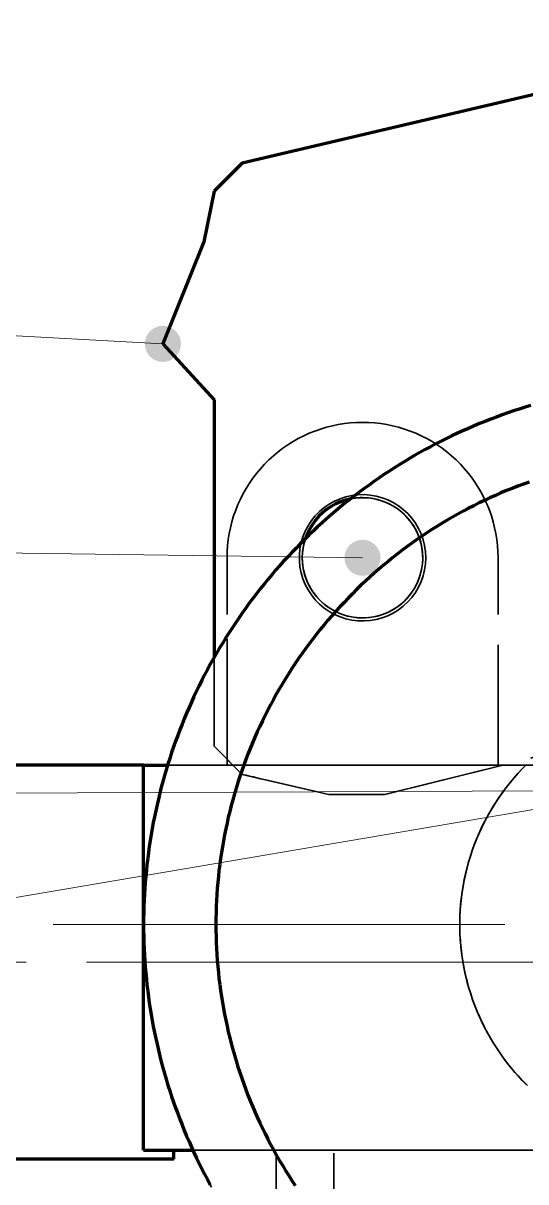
# Model space of a CAD drawing. Header units: millimetres. Extents: x 0 to 2382, y 0 to 420.
# Drawn here: x 948.92 to 965.61, y 307.2 to 345.7 of the extents above; entities that cross this region are included whole.
import ezdxf

# ---------------------------------------------------------------- set-up
doc = ezdxf.new("R2010")
doc.units = ezdxf.units.MM
doc.linetypes.add('IRAM-E-TRAZOS', pattern=[5, 4, -1])
doc.linetypes.add('IRAM-F-TRAZO-PUNTO', pattern=[20, 15, -2, 1, -2])
for name, color, linetype, lineweight in [('01-VISIBLE', 7, 'CONTINUOUS', 70), ('02-OCULTA', 4, 'IRAM-E-TRAZOS', 35), ('03-EJE', 1, 'IRAM-F-TRAZO-PUNTO', 18), ('08-FINA', 5, 'CONTINUOUS', 18)]:
    doc.layers.add(name, color=color, linetype=linetype, lineweight=lineweight)

msp = doc.modelspace()

# ---------------------------------------------------------------- hatches: boundary and pattern name
at = {"layer": '08-FINA'}
h = msp.add_hatch(color=7, dxfattribs=at)
h.dxf.hatch_style = 1
edge = h.paths.add_edge_path()
edge.add_arc((953.557, 335.045), 0.6, 0, 360)
h = msp.add_hatch(color=7, dxfattribs=at)
h.dxf.hatch_style = 1
edge = h.paths.add_edge_path()
edge.add_arc((960.187, 327.935), 0.6, 0, 360)

# ---------------------------------------------------------------- linework, layer by layer
at = {"layer": '01-VISIBLE'}
for points in [[(969.897, 344.275), (956.187, 341.055)], [(956.187, 341.055), (955.257, 340.125)], [(955.257, 340.125), (954.917, 338.435)], [(954.917, 338.435), (953.557, 335.045)], [(953.557, 335.045), (955.257, 333.185)], [(955.257, 333.185), (955.257, 324.62)], [(965.776, 332.995), (965.584, 332.937), (965.393, 332.876), (965.202, 332.814), (965.012, 332.749), (964.823, 332.682), (964.635, 332.613), (964.447, 332.542), (964.261, 332.469), (964.075, 332.394), (963.89, 332.317), (963.705, 332.237), (963.522, 332.156), (963.34, 332.073), (963.158, 331.987), (962.978, 331.9), (962.798, 331.81), (962.62, 331.719), (962.443, 331.625), (962.266, 331.53), (962.091, 331.433), (961.917, 331.333), (961.744, 331.232), (961.572, 331.129), (961.401, 331.024), (961.231, 330.917), (961.063, 330.808), (960.896, 330.698), (960.73, 330.585), (960.565, 330.471), (960.402, 330.354), (960.239, 330.236), (960.079, 330.116), (959.919, 329.995), (959.761, 329.871), (959.604, 329.746), (959.449, 329.619), (959.295, 329.491), (959.143, 329.36), (958.992, 329.228), (958.843, 329.095), (958.695, 328.959), (958.548, 328.822), (958.403, 328.684), (958.26, 328.544), (958.118, 328.402), (957.978, 328.258), (957.839, 328.114), (957.702, 327.967), (957.567, 327.819), (957.433, 327.67), (957.301, 327.519), (957.171, 327.366), (957.042, 327.212), (956.915, 327.057), (956.79, 326.9), (956.667, 326.742), (956.545, 326.583), (956.425, 326.422), (956.307, 326.26), (956.191, 326.097), (956.077, 325.932), (955.964, 325.766), (955.853, 325.599), (955.745, 325.43), (955.638, 325.261), (955.533, 325.09), (955.429, 324.918), (955.328, 324.745), (955.229, 324.571), (955.132, 324.395), (955.036, 324.219), (954.943, 324.042), (954.851, 323.863), (954.762, 323.684), (954.674, 323.503), (954.589, 323.322), (954.506, 323.139), (954.424, 322.956), (954.345, 322.772), (954.268, 322.587), (954.193, 322.401), (954.119, 322.214), (954.048, 322.027), (953.979, 321.839), (953.913, 321.649), (953.848, 321.46), (953.785, 321.269), (953.725, 321.078), (953.666, 320.886), (953.61, 320.694), (953.556, 320.501), (953.504, 320.307), (953.455, 320.113), (953.407, 319.918), (953.362, 319.722), (953.318, 319.527), (953.277, 319.33), (953.239, 319.134), (953.202, 318.936), (953.167, 318.739), (953.135, 318.541), (953.105, 318.343), (953.077, 318.144), (953.052, 317.945), (953.028, 317.746), (953.007, 317.547), (952.988, 317.347), (952.971, 317.147), (952.957, 316.947), (952.945, 316.747), (952.935, 316.547), (952.927, 316.346), (952.921, 316.146), (952.918, 315.946), (952.917, 315.745), (952.918, 315.544), (952.921, 315.344), (952.927, 315.144), (952.935, 314.943), (952.945, 314.743), (952.957, 314.543), (952.971, 314.343), (952.988, 314.143), (953.007, 313.943), (953.028, 313.744), (953.052, 313.545), (953.077, 313.346), (953.105, 313.147), (953.135, 312.949), (953.167, 312.751), (953.202, 312.554), (953.239, 312.356), (953.277, 312.16), (953.318, 311.963), (953.362, 311.768), (953.407, 311.572), (953.455, 311.377), (953.504, 311.183), (953.556, 310.989), (953.61, 310.796), (953.666, 310.604), (953.725, 310.412), (953.785, 310.221), (953.848, 310.03), (953.913, 309.841), (953.979, 309.651), (954.048, 309.463), (954.119, 309.276), (954.193, 309.089), (954.268, 308.903), (954.345, 308.718), (954.424, 308.534), (954.506, 308.351), (954.589, 308.168), (954.674, 307.987), (954.762, 307.806), (954.851, 307.627), (954.943, 307.448), (955.036, 307.271), (955.132, 307.095)], [(965.717, 330.453), (965.529, 330.385), (965.342, 330.315), (965.155, 330.242), (964.97, 330.167), (964.785, 330.09), (964.602, 330.01), (964.42, 329.928), (964.238, 329.843), (964.058, 329.756), (963.879, 329.667), (963.701, 329.576), (963.524, 329.482), (963.349, 329.386), (963.174, 329.288), (963.001, 329.188), (962.83, 329.085), (962.659, 328.98), (962.49, 328.873), (962.323, 328.764), (962.156, 328.653), (961.992, 328.54), (961.828, 328.424), (961.666, 328.307), (961.506, 328.187), (961.347, 328.065), (961.19, 327.942), (961.035, 327.816), (960.881, 327.688), (960.728, 327.558), (960.578, 327.427), (960.429, 327.293), (960.282, 327.158), (960.136, 327.021), (959.992, 326.881), (959.85, 326.74), (959.71, 326.598), (959.572, 326.453), (959.436, 326.307), (959.301, 326.159), (959.169, 326.009), (959.038, 325.857), (958.909, 325.704), (958.783, 325.549), (958.658, 325.393), (958.535, 325.235), (958.415, 325.076), (958.296, 324.914), (958.179, 324.752), (958.065, 324.588), (957.953, 324.422), (957.842, 324.255), (957.734, 324.087), (957.629, 323.917), (957.525, 323.746), (957.423, 323.574), (957.324, 323.4), (957.227, 323.225), (957.132, 323.049), (957.04, 322.872), (956.949, 322.693), (956.862, 322.514), (956.776, 322.333), (956.693, 322.151), (956.612, 321.968), (956.533, 321.784), (956.457, 321.599), (956.383, 321.413), (956.311, 321.226), (956.242, 321.039), (956.176, 320.85), (956.111, 320.661), (956.05, 320.47), (955.99, 320.279), (955.933, 320.088), (955.879, 319.895), (955.827, 319.702), (955.777, 319.508), (955.73, 319.314), (955.686, 319.119), (955.644, 318.923), (955.604, 318.727), (955.567, 318.53), (955.533, 318.333), (955.501, 318.136), (955.472, 317.938), (955.445, 317.74), (955.42, 317.541), (955.399, 317.342), (955.379, 317.143), (955.363, 316.944), (955.349, 316.744), (955.337, 316.545), (955.328, 316.345), (955.322, 316.145), (955.318, 315.945), (955.317, 315.745), (955.318, 315.545), (955.322, 315.345), (955.328, 315.145), (955.337, 314.945), (955.349, 314.746), (955.363, 314.546), (955.379, 314.347), (955.399, 314.148), (955.42, 313.949), (955.445, 313.75), (955.472, 313.552), (955.501, 313.354), (955.533, 313.157), (955.567, 312.96), (955.604, 312.763), (955.644, 312.567), (955.686, 312.371), (955.73, 312.176), (955.777, 311.982), (955.827, 311.788), (955.879, 311.595), (955.933, 311.402), (955.99, 311.211), (956.05, 311.02), (956.111, 310.829), (956.176, 310.64), (956.242, 310.451), (956.311, 310.264), (956.383, 310.077), (956.457, 309.891), (956.533, 309.706), (956.612, 309.522), (956.693, 309.339), (956.776, 309.157), (956.862, 308.976), (956.949, 308.797), (957.04, 308.618), (957.132, 308.441), (957.227, 308.265), (957.324, 308.09), (957.423, 307.916), (957.525, 307.744), (957.629, 307.573), (957.734, 307.403), (957.842, 307.235), (957.953, 307.068)], [(959.792, 329.896), (959.623, 329.854), (959.458, 329.797), (959.298, 329.727), (959.146, 329.643), (959.001, 329.546), (958.865, 329.436), (958.74, 329.315), (958.625, 329.184), (958.522, 329.043), (958.432, 328.894), (958.355, 328.738), (958.292, 328.575)], [(952.917, 321.045), (945.017, 321.045)], [(952.917, 308.245), (952.917, 321.045)], [(952.917, 321.045), (953.05, 321.045), (953.183, 321.045), (953.316, 321.045), (953.449, 321.045), (953.582, 321.045), (953.715, 321.045)], [(952.917, 308.245), (953.189, 308.245), (953.462, 308.245), (953.735, 308.245), (954.008, 308.245), (954.281, 308.245), (954.554, 308.245)], [(953.917, 307.945), (953.917, 307.995), (953.917, 308.045), (953.917, 308.095), (953.917, 308.145), (953.917, 308.195), (953.917, 308.245)], [(953.917, 307.945), (945.017, 307.945)]]:
    msp.add_lwpolyline(points, dxfattribs=at)
at = {"layer": '02-OCULTA'}
for points in [[(969.897, 344.275), (956.187, 341.055)], [(956.187, 341.055), (955.257, 340.125)], [(955.257, 340.125), (954.917, 338.435)], [(954.917, 338.435), (953.557, 335.045)], [(953.557, 335.045), (955.257, 333.185)], [(955.257, 333.185), (955.257, 321.675)], [(965.641, 332.954), (965.45, 332.895), (965.259, 332.833), (965.07, 332.769), (964.881, 332.703), (964.692, 332.635), (964.505, 332.564), (964.318, 332.492), (964.133, 332.418), (963.948, 332.341), (963.763, 332.263), (963.58, 332.182), (963.398, 332.099), (963.216, 332.015), (963.036, 331.928), (962.857, 331.84), (962.678, 331.749), (962.501, 331.656), (962.324, 331.562), (962.149, 331.465), (961.975, 331.367), (961.801, 331.266), (961.629, 331.164), (961.458, 331.06), (961.289, 330.954), (961.12, 330.846), (960.953, 330.736), (960.787, 330.624), (960.622, 330.51), (960.458, 330.395), (960.296, 330.278), (960.135, 330.159), (959.976, 330.038), (959.817, 329.915), (959.66, 329.791), (959.505, 329.665), (959.351, 329.537), (959.198, 329.408), (959.047, 329.277), (958.897, 329.144), (958.749, 329.009), (958.602, 328.873), (958.457, 328.736), (958.313, 328.596), (958.171, 328.455), (958.031, 328.313), (957.892, 328.169), (957.754, 328.023), (957.618, 327.876), (957.484, 327.727), (957.352, 327.577), (957.221, 327.426), (957.092, 327.273), (956.965, 327.118), (956.839, 326.962), (956.715, 326.805), (956.593, 326.646), (956.473, 326.486), (956.354, 326.325), (956.238, 326.163), (956.123, 325.999), (956.01, 325.834), (955.898, 325.667), (955.789, 325.499), (955.681, 325.331), (955.576, 325.161), (955.472, 324.989), (955.37, 324.817), (955.27, 324.644), (955.172, 324.469), (955.076, 324.294), (954.982, 324.117), (954.89, 323.939), (954.8, 323.76), (954.712, 323.581), (954.626, 323.4), (954.541, 323.218), (954.459, 323.036), (954.379, 322.852), (954.301, 322.668), (954.225, 322.483), (954.151, 322.297), (954.08, 322.11), (954.01, 321.922), (953.942, 321.734), (953.877, 321.545), (953.813, 321.355), (953.752, 321.164), (953.693, 320.973), (953.636, 320.781), (953.581, 320.589), (953.528, 320.396), (953.477, 320.202), (953.429, 320.008), (953.382, 319.813), (953.338, 319.618), (953.296, 319.422), (953.256, 319.226), (953.219, 319.029), (953.183, 318.832), (953.15, 318.635), (953.119, 318.437), (953.09, 318.239), (953.064, 318.041), (953.039, 317.842), (953.017, 317.643), (952.997, 317.444), (952.979, 317.245), (952.964, 317.045), (952.95, 316.845), (952.939, 316.645), (952.93, 316.445), (952.924, 316.245), (952.919, 316.045), (952.917, 315.845), (952.917, 315.645), (952.919, 315.445), (952.924, 315.245), (952.93, 315.045), (952.939, 314.845), (952.95, 314.645), (952.964, 314.445), (952.979, 314.245), (952.997, 314.046), (953.017, 313.847), (953.039, 313.648), (953.064, 313.449), (953.09, 313.251), (953.119, 313.053), (953.15, 312.855), (953.183, 312.658), (953.219, 312.461), (953.256, 312.264), (953.296, 312.068), (953.338, 311.872), (953.382, 311.677), (953.429, 311.482), (953.477, 311.288), (953.528, 311.094), (953.581, 310.901), (953.636, 310.709), (953.693, 310.517), (953.752, 310.326), (953.813, 310.135), (953.877, 309.945), (953.942, 309.756), (954.01, 309.568), (954.08, 309.38), (954.151, 309.193), (954.225, 309.007), (954.301, 308.822), (954.379, 308.638), (954.459, 308.454), (954.541, 308.272), (954.626, 308.09), (954.712, 307.909), (954.8, 307.73), (954.89, 307.551), (954.982, 307.373), (955.076, 307.196), (955.172, 307.021)], [(964.687, 327.935), (964.682, 328.137), (964.669, 328.338), (964.646, 328.539), (964.614, 328.739), (964.574, 328.936), (964.524, 329.132), (964.466, 329.326), (964.4, 329.516), (964.325, 329.704), (964.241, 329.887), (964.149, 330.067), (964.05, 330.243), (963.942, 330.414), (963.827, 330.58), (963.705, 330.741), (963.575, 330.896), (963.439, 331.045), (963.296, 331.188), (963.147, 331.324), (962.992, 331.453), (962.832, 331.576), (962.666, 331.691), (962.495, 331.798), (962.319, 331.898), (962.139, 331.989), (961.955, 332.073), (961.768, 332.148), (961.577, 332.215), (961.384, 332.273), (961.188, 332.322), (960.99, 332.363), (960.791, 332.394), (960.59, 332.417), (960.389, 332.43), (960.187, 332.435), (959.985, 332.43), (959.783, 332.417), (959.583, 332.394), (959.383, 332.363), (959.185, 332.322), (958.99, 332.273), (958.796, 332.215), (958.605, 332.148), (958.418, 332.073), (958.234, 331.989), (958.054, 331.898), (957.879, 331.798), (957.708, 331.691), (957.542, 331.576), (957.381, 331.453), (957.226, 331.324), (957.077, 331.188), (956.934, 331.045), (956.798, 330.896), (956.668, 330.741), (956.546, 330.58), (956.431, 330.414), (956.324, 330.243), (956.224, 330.067), (956.132, 329.887), (956.049, 329.704), (955.974, 329.516), (955.907, 329.326), (955.849, 329.132), (955.799, 328.936), (955.759, 328.739), (955.727, 328.539), (955.705, 328.338), (955.691, 328.137), (955.687, 327.935)], [(964.687, 327.935), (964.682, 328.137), (964.669, 328.338), (964.646, 328.539), (964.614, 328.739), (964.574, 328.936), (964.524, 329.132), (964.466, 329.326), (964.4, 329.516), (964.325, 329.704), (964.241, 329.887), (964.149, 330.067), (964.05, 330.243), (963.942, 330.414), (963.827, 330.58), (963.705, 330.741), (963.575, 330.896), (963.439, 331.045), (963.296, 331.188), (963.147, 331.324), (962.992, 331.453), (962.832, 331.576), (962.666, 331.691), (962.495, 331.798), (962.319, 331.898), (962.139, 331.989), (961.955, 332.073), (961.768, 332.148), (961.577, 332.215), (961.384, 332.273), (961.188, 332.322), (960.99, 332.363), (960.791, 332.394), (960.59, 332.417), (960.389, 332.43), (960.187, 332.435), (959.985, 332.43), (959.783, 332.417), (959.583, 332.394), (959.383, 332.363), (959.185, 332.322), (958.99, 332.273), (958.796, 332.215), (958.605, 332.148), (958.418, 332.073), (958.234, 331.989), (958.054, 331.898), (957.879, 331.798), (957.708, 331.691), (957.542, 331.576), (957.381, 331.453), (957.226, 331.324), (957.077, 331.188), (956.934, 331.045), (956.798, 330.896), (956.668, 330.741), (956.546, 330.58), (956.431, 330.414), (956.324, 330.243), (956.224, 330.067), (956.132, 329.887), (956.049, 329.704), (955.974, 329.516), (955.907, 329.326), (955.849, 329.132), (955.799, 328.936), (955.759, 328.739), (955.727, 328.539), (955.705, 328.338), (955.691, 328.137), (955.687, 327.935)], [(962.287, 327.935), (962.277, 328.138), (962.248, 328.338), (962.199, 328.535), (962.132, 328.727), (962.046, 328.911), (961.943, 329.086), (961.824, 329.25), (961.689, 329.402), (961.541, 329.54), (961.38, 329.663), (961.207, 329.77), (961.025, 329.86), (960.836, 329.932), (960.64, 329.986), (960.44, 330.02), (960.237, 330.034), (960.035, 330.029), (959.833, 330.005), (959.635, 329.961), (959.442, 329.899), (959.256, 329.817), (959.079, 329.719), (958.912, 329.604), (958.757, 329.473), (958.615, 329.328), (958.488, 329.169), (958.377, 329), (958.282, 328.82), (958.206, 328.632), (958.148, 328.438), (958.109, 328.238), (958.089, 328.036), (958.089, 327.834), (958.109, 327.632), (958.148, 327.432), (958.206, 327.238), (958.282, 327.05), (958.377, 326.87), (958.488, 326.701), (958.615, 326.542), (958.757, 326.397), (958.912, 326.266), (959.079, 326.151), (959.256, 326.053), (959.442, 325.971), (959.635, 325.909), (959.833, 325.865), (960.035, 325.841), (960.237, 325.836), (960.44, 325.85), (960.64, 325.884), (960.836, 325.938), (961.025, 326.01), (961.207, 326.1), (961.38, 326.207), (961.541, 326.33), (961.689, 326.468), (961.824, 326.62), (961.943, 326.784), (962.046, 326.959), (962.132, 327.143), (962.199, 327.335), (962.248, 327.532), (962.277, 327.732), (962.287, 327.935)], [(962.287, 327.935), (962.277, 328.138), (962.248, 328.338), (962.199, 328.535), (962.132, 328.727), (962.046, 328.911), (961.943, 329.086), (961.824, 329.25), (961.689, 329.402), (961.541, 329.54), (961.38, 329.663), (961.207, 329.77), (961.025, 329.86), (960.836, 329.932), (960.64, 329.986), (960.44, 330.02), (960.237, 330.034), (960.035, 330.029), (959.833, 330.005), (959.635, 329.961), (959.442, 329.899), (959.256, 329.817), (959.079, 329.719), (958.912, 329.604), (958.757, 329.473), (958.615, 329.328), (958.488, 329.169), (958.377, 329), (958.282, 328.82), (958.206, 328.632), (958.148, 328.438), (958.109, 328.238), (958.089, 328.036), (958.089, 327.834), (958.109, 327.632), (958.148, 327.432), (958.206, 327.238), (958.282, 327.05), (958.377, 326.87), (958.488, 326.701), (958.615, 326.542), (958.757, 326.397), (958.912, 326.266), (959.079, 326.151), (959.256, 326.053), (959.442, 325.971), (959.635, 325.909), (959.833, 325.865), (960.035, 325.841), (960.237, 325.836), (960.44, 325.85), (960.64, 325.884), (960.836, 325.938), (961.025, 326.01), (961.207, 326.1), (961.38, 326.207), (961.541, 326.33), (961.689, 326.468), (961.824, 326.62), (961.943, 326.784), (962.046, 326.959), (962.132, 327.143), (962.199, 327.335), (962.248, 327.532), (962.277, 327.732), (962.287, 327.935)], [(958.292, 328.575), (958.237, 328.381), (958.202, 328.183), (958.187, 327.982), (958.193, 327.781), (958.218, 327.581), (958.264, 327.385), (958.329, 327.194), (958.413, 327.011), (958.515, 326.837), (958.634, 326.675), (958.768, 326.525), (958.917, 326.389), (959.079, 326.269), (959.253, 326.167), (959.435, 326.082), (959.625, 326.015), (959.821, 325.969), (960.021, 325.942), (960.222, 325.935), (960.423, 325.949), (960.622, 325.983), (960.816, 326.037), (961.004, 326.11), (961.183, 326.201), (961.353, 326.31), (961.51, 326.436), (961.654, 326.576), (961.784, 326.731), (961.897, 326.898), (961.992, 327.075), (962.07, 327.261), (962.128, 327.454), (962.166, 327.652), (962.185, 327.852), (962.183, 328.054), (962.161, 328.254), (962.119, 328.451), (962.057, 328.643), (961.977, 328.827), (961.878, 329.003), (961.762, 329.167), (961.63, 329.32), (961.483, 329.458), (961.324, 329.58), (961.152, 329.686), (960.971, 329.775), (960.782, 329.844), (960.587, 329.895), (960.388, 329.925), (960.187, 329.935)], [(962.187, 327.935), (962.176, 328.137), (962.146, 328.338), (962.095, 328.534), (962.025, 328.724), (961.935, 328.906), (961.828, 329.078), (961.704, 329.238), (961.565, 329.385), (961.411, 329.517), (961.245, 329.632), (961.067, 329.731), (960.881, 329.811), (960.688, 329.871), (960.49, 329.912), (960.288, 329.932), (960.085, 329.932), (959.884, 329.912), (959.685, 329.871), (959.492, 329.811), (959.306, 329.731), (959.129, 329.632), (958.962, 329.517), (958.809, 329.385), (958.669, 329.238), (958.545, 329.078), (958.438, 328.906), (958.349, 328.724), (958.278, 328.534), (958.228, 328.338), (958.197, 328.137), (958.187, 327.935), (958.197, 327.733), (958.228, 327.532), (958.278, 327.336), (958.349, 327.146), (958.438, 326.964), (958.545, 326.792), (958.669, 326.632), (958.809, 326.485), (958.962, 326.353), (959.129, 326.238), (959.306, 326.139), (959.492, 326.059), (959.685, 325.999), (959.884, 325.958), (960.085, 325.938), (960.288, 325.938), (960.49, 325.958), (960.688, 325.999), (960.881, 326.059), (961.067, 326.139), (961.245, 326.238), (961.411, 326.353), (961.565, 326.485), (961.704, 326.632), (961.828, 326.792), (961.935, 326.964), (962.025, 327.146), (962.095, 327.336), (962.146, 327.532), (962.176, 327.733), (962.187, 327.935)], [(962.187, 327.935), (962.176, 328.137), (962.146, 328.338), (962.095, 328.534), (962.025, 328.724), (961.935, 328.906), (961.828, 329.078), (961.704, 329.238), (961.565, 329.385), (961.411, 329.517), (961.245, 329.632), (961.067, 329.731), (960.881, 329.811), (960.688, 329.871), (960.49, 329.912), (960.288, 329.932), (960.085, 329.932), (959.884, 329.912), (959.685, 329.871), (959.492, 329.811), (959.306, 329.731), (959.129, 329.632), (958.962, 329.517), (958.809, 329.385), (958.669, 329.238), (958.545, 329.078), (958.438, 328.906), (958.349, 328.724), (958.278, 328.534), (958.228, 328.338), (958.197, 328.137), (958.187, 327.935), (958.197, 327.733), (958.228, 327.532), (958.278, 327.336), (958.349, 327.146), (958.438, 326.964), (958.545, 326.792), (958.669, 326.632), (958.809, 326.485), (958.962, 326.353), (959.129, 326.238), (959.306, 326.139), (959.492, 326.059), (959.685, 325.999), (959.884, 325.958), (960.085, 325.938), (960.288, 325.938), (960.49, 325.958), (960.688, 325.999), (960.881, 326.059), (961.067, 326.139), (961.245, 326.238), (961.411, 326.353), (961.565, 326.485), (961.704, 326.632), (961.828, 326.792), (961.935, 326.964), (962.025, 327.146), (962.095, 327.336), (962.146, 327.532), (962.176, 327.733), (962.187, 327.935)], [(962.187, 327.935), (962.176, 328.137), (962.146, 328.338), (962.095, 328.534), (962.025, 328.724), (961.935, 328.906), (961.828, 329.078), (961.704, 329.238), (961.565, 329.385), (961.411, 329.517), (961.245, 329.632), (961.067, 329.731), (960.881, 329.811), (960.688, 329.871), (960.49, 329.912), (960.288, 329.932), (960.085, 329.932), (959.884, 329.912), (959.685, 329.871), (959.492, 329.811), (959.306, 329.731), (959.129, 329.632), (958.962, 329.517), (958.809, 329.385), (958.669, 329.238), (958.545, 329.078), (958.438, 328.906), (958.349, 328.724), (958.278, 328.534), (958.228, 328.338), (958.197, 328.137), (958.187, 327.935), (958.197, 327.733), (958.228, 327.532), (958.278, 327.336), (958.349, 327.146), (958.438, 326.964), (958.545, 326.792), (958.669, 326.632), (958.809, 326.485), (958.962, 326.353), (959.129, 326.238), (959.306, 326.139), (959.492, 326.059), (959.685, 325.999), (959.884, 325.958), (960.085, 325.938), (960.288, 325.938), (960.49, 325.958), (960.688, 325.999), (960.881, 326.059), (961.067, 326.139), (961.245, 326.238), (961.411, 326.353), (961.565, 326.485), (961.704, 326.632), (961.828, 326.792), (961.935, 326.964), (962.025, 327.146), (962.095, 327.336), (962.146, 327.532), (962.176, 327.733), (962.187, 327.935)], [(960.187, 329.935), (960.154, 329.935), (960.12, 329.934), (960.087, 329.933), (960.054, 329.931), (960.021, 329.928), (959.988, 329.925), (959.955, 329.922), (959.923, 329.917), (959.89, 329.913), (959.857, 329.908), (959.824, 329.902), (959.792, 329.896)], [(955.687, 321.045), (955.687, 327.935)], [(955.687, 321.045), (955.687, 327.935)], [(955.687, 321.24), (955.687, 327.935)], [(955.687, 321.24), (955.687, 327.935)], [(964.687, 321.045), (964.687, 327.935)], [(964.687, 321.045), (964.687, 327.935)], [(955.257, 324.62), (955.257, 321.675)], [(960.927, 320.065), (970.407, 322.435)], [(955.257, 321.675), (956.187, 320.735)], [(955.257, 321.675), (956.187, 320.735)], [(955.88, 321.045), (955.687, 321.24)], [(955.88, 321.045), (955.687, 321.24)], [(960.927, 320.065), (965.882, 321.304)], [(952.917, 308.245), (952.917, 308.757), (952.917, 309.269), (952.917, 309.781), (952.917, 310.293), (952.917, 310.805), (952.917, 311.317), (952.917, 311.829), (952.917, 312.341), (952.917, 312.853), (952.917, 313.365), (952.917, 313.877), (952.917, 314.389), (952.917, 314.901), (952.917, 315.413), (952.917, 315.925), (952.917, 316.437), (952.917, 316.949), (952.917, 317.461), (952.917, 317.973), (952.917, 318.485), (952.917, 318.997), (952.917, 319.509), (952.917, 320.021), (952.917, 320.533), (952.917, 321.045)], [(952.917, 321.045), (953.417, 321.045), (953.917, 321.045), (954.417, 321.045), (954.917, 321.045), (955.417, 321.045), (955.917, 321.045), (956.417, 321.045), (956.917, 321.045)], [(953.917, 321.045), (952.917, 321.045)], [(952.917, 321.045), (952.917, 320.533), (952.917, 320.021), (952.917, 319.509), (952.917, 318.997), (952.917, 318.485), (952.917, 317.973), (952.917, 317.461), (952.917, 316.949), (952.917, 316.437), (952.917, 315.925), (952.917, 315.413), (952.917, 314.901), (952.917, 314.389), (952.917, 313.877), (952.917, 313.365), (952.917, 312.853), (952.917, 312.341), (952.917, 311.829), (952.917, 311.317), (952.917, 310.805), (952.917, 310.293), (952.917, 309.781), (952.917, 309.269), (952.917, 308.757), (952.917, 308.245)], [(952.917, 308.245), (952.917, 321.045)], [(953.715, 321.045), (954.248, 321.045), (954.782, 321.045), (955.316, 321.045), (955.849, 321.045), (956.383, 321.045), (956.917, 321.045)], [(955.687, 321.045), (964.687, 321.045)], [(955.687, 321.045), (964.687, 321.045)], [(956.187, 320.735), (956.136, 320.787), (956.084, 320.838), (956.033, 320.89), (955.982, 320.942), (955.931, 320.993), (955.88, 321.045)], [(955.88, 321.045), (955.931, 320.993), (955.982, 320.942), (956.033, 320.89), (956.084, 320.838), (956.136, 320.787), (956.187, 320.735)], [(955.88, 321.045), (956.053, 321.045), (956.226, 321.045), (956.398, 321.045), (956.571, 321.045), (956.744, 321.045), (956.917, 321.045)], [(955.88, 321.045), (964.687, 321.045)], [(955.88, 321.045), (964.687, 321.045)], [(955.88, 321.045), (956.053, 321.045), (956.226, 321.045), (956.398, 321.045), (956.571, 321.045), (956.744, 321.045), (956.917, 321.045)], [(956.917, 321.045), (965.61, 321.045)], [(956.917, 321.045), (984.917, 321.045)], [(956.917, 321.045), (964.847, 321.045)], [(956.917, 321.045), (964.847, 321.045)], [(964.847, 321.045), (960.927, 320.065)], [(964.847, 321.045), (960.927, 320.065)], [(965.631, 321.066), (965.491, 320.923), (965.354, 320.776), (965.222, 320.625), (965.093, 320.471), (964.969, 320.314), (964.849, 320.153), (964.733, 319.99), (964.622, 319.823), (964.515, 319.653), (964.413, 319.481), (964.316, 319.305), (964.223, 319.128), (964.135, 318.947), (964.052, 318.765), (963.973, 318.58), (963.9, 318.394), (963.832, 318.205), (963.768, 318.015), (963.71, 317.823), (963.657, 317.63), (963.61, 317.435), (963.567, 317.239), (963.53, 317.042), (963.498, 316.844), (963.471, 316.645), (963.449, 316.446), (963.433, 316.246), (963.423, 316.046), (963.417, 315.845), (963.417, 315.645), (963.423, 315.444), (963.433, 315.244), (963.449, 315.044), (963.471, 314.845), (963.498, 314.646), (963.53, 314.448), (963.567, 314.251), (963.61, 314.055), (963.657, 313.86), (963.71, 313.667), (963.768, 313.475), (963.832, 313.285), (963.9, 313.096), (963.973, 312.91), (964.052, 312.725), (964.135, 312.543), (964.223, 312.362), (964.316, 312.185), (964.413, 312.009), (964.515, 311.837), (964.622, 311.667), (964.733, 311.5), (964.849, 311.337), (964.969, 311.176), (965.093, 311.019), (965.222, 310.865), (965.354, 310.714), (965.491, 310.567), (965.631, 310.424)], [(965.61, 321.045), (965.47, 320.901), (965.334, 320.753), (965.202, 320.602), (965.074, 320.448), (964.95, 320.289), (964.831, 320.128), (964.716, 319.964), (964.605, 319.796), (964.499, 319.626), (964.397, 319.453), (964.3, 319.277), (964.208, 319.099), (964.121, 318.918), (964.038, 318.735), (963.961, 318.55), (963.888, 318.362), (963.821, 318.173), (963.758, 317.983), (963.701, 317.79), (963.649, 317.596), (963.602, 317.401), (963.56, 317.205), (963.524, 317.007), (963.493, 316.809), (963.467, 316.61), (963.446, 316.41), (963.431, 316.21), (963.421, 316.01), (963.417, 315.809), (963.418, 315.608), (963.424, 315.407), (963.436, 315.207), (963.453, 315.007), (963.475, 314.807), (963.503, 314.609), (963.536, 314.411), (963.575, 314.214), (963.618, 314.018), (963.667, 313.823), (963.721, 313.63), (963.78, 313.438), (963.845, 313.248), (963.914, 313.059), (963.988, 312.873), (964.068, 312.688), (964.152, 312.506), (964.241, 312.326), (964.335, 312.149), (964.434, 311.974), (964.537, 311.802), (964.645, 311.632), (964.757, 311.466), (964.874, 311.303), (964.995, 311.143), (965.12, 310.986), (965.25, 310.832), (965.383, 310.682), (965.521, 310.536), (965.662, 310.394)], [(956.187, 320.735), (959.067, 320.065)], [(956.187, 320.735), (959.067, 320.065)], [(956.917, 320.565), (956.795, 320.593), (956.673, 320.622), (956.552, 320.65), (956.43, 320.678), (956.308, 320.707), (956.187, 320.735)], [(956.187, 320.735), (956.308, 320.707), (956.43, 320.678), (956.552, 320.65), (956.673, 320.622), (956.795, 320.593), (956.917, 320.565)], [(959.067, 320.065), (956.917, 320.565)], [(959.067, 320.065), (956.917, 320.565)], [(959.067, 320.065), (960.927, 320.065)], [(959.067, 320.065), (960.927, 320.065)], [(960.927, 320.065), (959.067, 320.065)], [(960.927, 320.065), (959.067, 320.065)], [(953.917, 308.245), (952.917, 308.245)], [(953.917, 308.245), (952.917, 308.245)], [(952.917, 308.245), (953.417, 308.245), (953.917, 308.245), (954.417, 308.245), (954.917, 308.245), (955.417, 308.245), (955.917, 308.245), (956.417, 308.245), (956.917, 308.245)], [(953.917, 308.245), (953.917, 308.195), (953.917, 308.145), (953.917, 308.095), (953.917, 308.045), (953.917, 307.995), (953.917, 307.945)], [(954.554, 308.245), (954.947, 308.245), (955.341, 308.245), (955.735, 308.245), (956.129, 308.245), (956.523, 308.245), (956.917, 308.245)], [(956.917, 308.245), (970.917, 308.245)], [(956.917, 308.245), (984.917, 308.245)], [(965.88, 308.245), (965.376, 308.245), (964.872, 308.245), (964.369, 308.245), (963.865, 308.245), (963.361, 308.245), (962.857, 308.245), (962.354, 308.245), (961.85, 308.245), (961.346, 308.245), (960.843, 308.245), (960.339, 308.245), (959.835, 308.245), (959.331, 308.245), (958.828, 308.245), (958.324, 308.245), (957.82, 308.245), (957.317, 308.245)], [(957.317, 308.245), (957.82, 308.245), (958.324, 308.245), (958.828, 308.245), (959.331, 308.245), (959.835, 308.245), (960.339, 308.245), (960.843, 308.245), (961.346, 308.245), (961.85, 308.245), (962.354, 308.245), (962.857, 308.245), (963.361, 308.245), (963.865, 308.245), (964.369, 308.245), (964.872, 308.245), (965.376, 308.245), (965.88, 308.245)], [(957.317, 304.145), (957.317, 308.245)], [(965.835, 308.245), (965.327, 308.245), (964.819, 308.245), (964.31, 308.245), (963.802, 308.245), (963.294, 308.245), (962.786, 308.245), (962.278, 308.245), (961.77, 308.245), (961.261, 308.245), (960.753, 308.245), (960.245, 308.245), (959.737, 308.245), (959.229, 308.245)], [(959.229, 308.245), (959.737, 308.245), (960.245, 308.245), (960.753, 308.245), (961.261, 308.245), (961.77, 308.245), (962.278, 308.245), (962.786, 308.245), (963.294, 308.245), (963.802, 308.245), (964.31, 308.245), (964.819, 308.245), (965.327, 308.245), (965.835, 308.245)], [(959.229, 304.145), (959.229, 308.245)]]:
    msp.add_lwpolyline(points, dxfattribs=at)
at = {"layer": '03-EJE'}
for points in [[(949.917, 315.745), (991.917, 315.745)], [(931.017, 314.495), (991.917, 314.495)]]:
    msp.add_lwpolyline(points, dxfattribs=at)
at = {"layer": '08-FINA'}
for p, q in [((922.41, 336.778), (953.557, 335.045)), ((922.416, 328.446), (960.187, 327.935)), ((922.417, 320.016), (966.967, 320.19)), ((922.36, 312.17), (966.917, 319.745))]:
    msp.add_line(p, q, dxfattribs=at)
msp.add_circle((990.667, 325.75), 65.25, dxfattribs=at)

doc.saveas('drawing.dxf')
